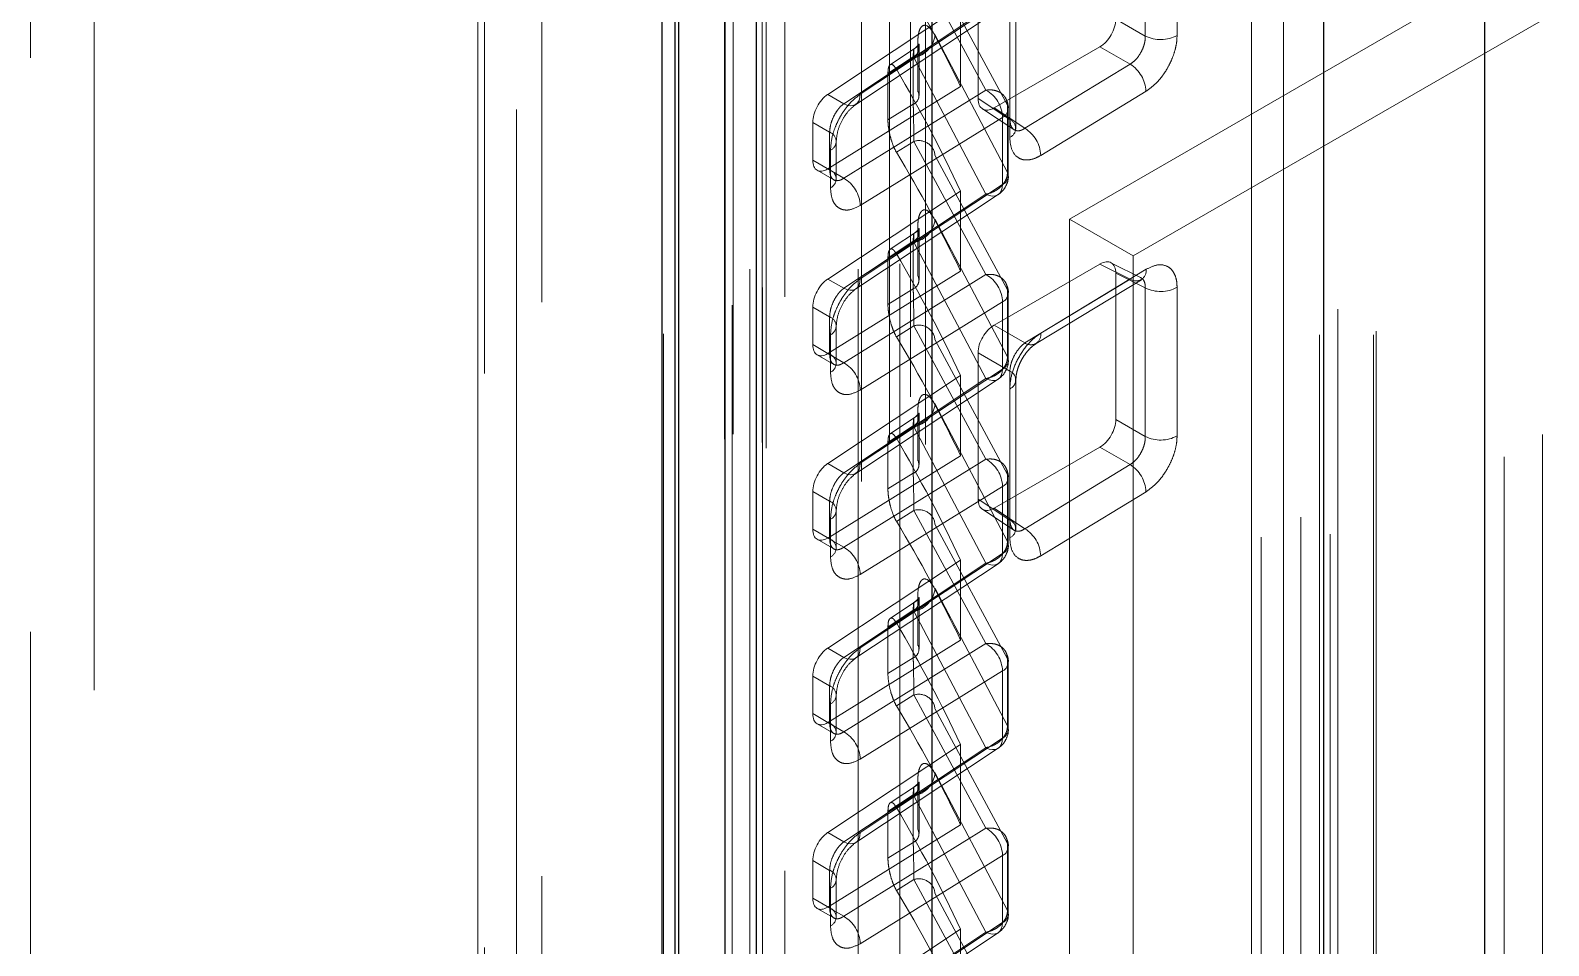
# Model space of a CAD drawing. Header units: millimetres. Extents: x 108 to 5832, y 144 to 4056.
# Drawn here: x 4267.37 to 4300.95, y 3281.31 to 3301.57 of the extents above; entities that cross this region are included whole.
import ezdxf

# ---------------------------------------------------------------- set-up
doc = ezdxf.new("R2010")
doc.units = ezdxf.units.MM
doc.header["$LTSCALE"] = 20
doc.linetypes.add('HIDDEN', pattern=[1.905, 1.27, -0.635])

msp = doc.modelspace()

# ---------------------------------------------------------------- linework, layer by layer
at = {"color": 7, "linetype": 'Continuous', "lineweight": 25}
for p, q in [((4299.541, 2928.722), (4299.541, 3448.042)), ((4287.308, 3334.093), (4287.308, 3139.756)), ((4281.333, 3332.684), (4281.333, 3138.756)), ((4281.625, 3332.71), (4281.625, 3138.536)), ((4281.713, 3138.414), (4281.713, 3332.587)), ((4282.73, 3332.082), (4282.73, 3137.745)), ((4283.419, 3332.071), (4283.419, 3137.734))]:
    msp.add_line(p, q, dxfattribs=at)
at = {"color": 1, "linetype": 'HIDDEN', "lineweight": 18}
for p, q in [((4296.288, 3447.796), (4296.288, 2938.275)), ((4295.878, 3447.225), (4295.878, 2937.703)), ((4297.078, 3447.225), (4297.078, 2937.703)), ((4297.136, 3447.307), (4297.136, 2937.785)), ((4297.136, 3447.143), (4297.136, 2937.622)), ((4296.288, 3446.653), (4296.288, 2937.132)), ((4300.813, 3445.021), (4300.813, 2935.499)), ((4299.965, 3444.531), (4299.965, 2935.009)), ((4268.781, 3350.467), (4268.781, 3224.361)), ((4267.367, 3224.758), (4267.367, 3348.489)), ((4295.086, 3341.032), (4295.086, 3151.268)), ((4295.469, 3151.093), (4295.469, 3341.09)), ((4295.967, 3340.686), (4295.967, 3150.922)), ((4294.379, 3340.624), (4294.379, 3150.859)), ((4294.591, 3150.655), (4294.591, 3340.583)), ((4296.114, 3150.718), (4296.114, 3340.482)), ((4295.977, 3340.283), (4295.977, 3150.519)), ((4287.166, 3140.001), (4287.166, 3335.97)), ((4285.752, 3139.184), (4285.752, 3335.154)), ((4282.717, 3140.12), (4282.717, 3334.295)), ((4282.909, 3140.23), (4282.909, 3334.404)), ((4283.277, 3334.378), (4283.277, 3140.205)), ((4285.674, 3334.383), (4285.674, 3140.046)), ((4286.368, 3140.039), (4286.368, 3334.376)), ((4286.601, 3334.501), (4286.601, 3140.164)), ((4283.555, 3140.045), (4283.555, 3334.218)), ((4283.562, 3333.977), (4283.562, 3139.804)), ((4283.643, 3139.922), (4283.643, 3334.096)), ((4282.888, 3333.582), (4282.888, 3139.654)), ((4281.368, 3332.95), (4281.368, 3143.021)), ((4284.055, 3143.267), (4284.055, 3333.031)), ((4281.705, 3138.655), (4281.705, 3332.828)), ((4277.265, 3201.728), (4277.265, 3321.762)), ((4278.681, 3320.949), (4278.681, 3200.91)), ((4278.119, 3198.215), (4278.119, 3319.78)), ((4277.411, 3319.371), (4277.411, 3197.807)), ((4286.833, 3217.254), (4286.833, 3318.505)), ((4308.026, 3307.594), (4290.348, 3297.389)), ((4308.026, 3305.961), (4291.762, 3296.573)), ((4292.027, 3304.726), (4292.027, 3301.44)), ((4292.731, 3304.739), (4292.731, 3301.452)), ((4286.911, 3303.191), (4288.503, 3300.244)), ((4288.329, 3300.055), (4288.329, 3303.291)), ((4287.377, 3302.874), (4288.98, 3299.907)), ((4289.031, 3299.591), (4289.031, 3302.885)), ((4289.028, 3299.195), (4289.028, 3302.49)), ((4289.165, 3299.394), (4289.165, 3302.689)), ((4285.003, 3300.145), (4287.943, 3302.093)), ((4285.722, 3300.152), (4288.869, 3302.236)), ((4287.943, 3302.093), (4287.943, 3300.321)), ((4288.503, 3302.025), (4285.357, 3299.94)), ((4285.627, 3299.928), (4288.773, 3302.013)), ((4291.378, 3301.815), (4292.027, 3301.44)), ((4288.98, 3298.422), (4287.377, 3301.461)), ((4287.012, 3301.22), (4286.384, 3300.804)), ((4286.994, 3301.274), (4286.994, 3300.223)), ((4287.024, 3300.124), (4287.024, 3301.176)), ((4291.025, 3301.203), (4288.682, 3299.851)), ((4291.693, 3300.817), (4291.025, 3301.203)), ((4286.896, 3300.982), (4286.335, 3300.611)), ((4286.522, 3300.704), (4286.911, 3300.962)), ((4286.896, 3300.982), (4286.896, 3299.931)), ((4288.503, 3297.942), (4286.911, 3300.962)), ((4291.693, 3300.817), (4289.366, 3299.399)), ((4286.335, 3300.611), (4286.335, 3299.583)), ((4287.943, 3300.321), (4285.003, 3298.498)), ((4285.357, 3299.94), (4285.003, 3300.145)), ((4285.357, 3298.293), (4288.503, 3300.244)), ((4288.329, 3300.055), (4289.031, 3299.591)), ((4292.044, 3300.217), (4289.716, 3298.799)), ((4286.335, 3299.583), (4286.896, 3299.931)), ((4288.424, 3299.831), (4289.145, 3299.354)), ((4288.682, 3299.851), (4289.366, 3299.399)), ((4288.98, 3299.907), (4288.98, 3298.422)), ((4288.997, 3298.347), (4288.997, 3299.832)), ((4284.673, 3299.526), (4284.673, 3298.695)), ((4284.673, 3299.526), (4285.046, 3299.311)), ((4288.869, 3299.639), (4285.722, 3297.688)), ((4288.869, 3299.639), (4288.869, 3298.154)), ((4289.158, 3299.355), (4289.165, 3299.391)), ((4285.046, 3298.48), (4285.046, 3299.311)), ((4285.192, 3298.276), (4285.192, 3299.107)), ((4286.911, 3299.109), (4286.522, 3298.868)), ((4286.911, 3299.109), (4288.503, 3296.161)), ((4289.129, 3299.365), (4289.157, 3299.35)), ((4285.064, 3298.083), (4285.064, 3298.913)), ((4287.377, 3298.791), (4288.98, 3295.825)), ((4285.046, 3298.48), (4284.673, 3298.695)), ((4284.772, 3298.469), (4285.151, 3298.25)), ((4285.003, 3298.498), (4285.357, 3298.293)), ((4285.139, 3298.257), (4285.179, 3298.239)), ((4285.182, 3298.247), (4285.192, 3298.276)), ((4285.722, 3296.069), (4288.869, 3298.154)), ((4285.003, 3296.062), (4287.943, 3298.01)), ((4288.503, 3297.942), (4285.357, 3295.858)), ((4285.627, 3295.846), (4288.773, 3297.93)), ((4287.943, 3298.01), (4287.943, 3296.238)), ((4288.98, 3294.339), (4287.377, 3297.378)), ((4291.762, 3296.573), (4290.348, 3297.389)), ((4290.348, 3297.389), (4290.348, 3174.908)), ((4287.012, 3297.137), (4286.384, 3296.721)), ((4286.994, 3297.191), (4286.994, 3296.14)), ((4287.024, 3296.041), (4287.024, 3297.093)), ((4286.896, 3296.9), (4286.335, 3296.528)), ((4286.522, 3296.622), (4286.911, 3296.879)), ((4286.896, 3296.9), (4286.896, 3295.848)), ((4288.503, 3293.859), (4286.911, 3296.879)), ((4286.335, 3296.528), (4286.335, 3295.501)), ((4288.682, 3295.043), (4291.025, 3296.395)), ((4291.025, 3296.395), (4291.693, 3296.062)), ((4291.952, 3296.082), (4291.266, 3296.425)), ((4291.762, 3296.573), (4291.762, 3174.092)), ((4287.943, 3296.238), (4285.003, 3294.415)), ((4285.357, 3295.858), (4285.003, 3296.062)), ((4285.357, 3294.211), (4288.503, 3296.161)), ((4289.366, 3294.648), (4291.693, 3296.062)), ((4289.613, 3294.636), (4291.94, 3296.049)), ((4289.716, 3294.865), (4292.044, 3296.278)), ((4291.378, 3296.191), (4292.027, 3295.867)), ((4291.378, 3296.191), (4291.378, 3292.956)), ((4286.335, 3295.501), (4286.896, 3295.848)), ((4288.98, 3295.825), (4288.98, 3294.339)), ((4288.997, 3294.264), (4288.997, 3295.749)), ((4292.027, 3295.867), (4292.027, 3292.581)), ((4292.731, 3295.879), (4292.731, 3292.593)), ((4284.673, 3295.443), (4284.673, 3294.612)), ((4284.673, 3295.443), (4285.046, 3295.228)), ((4288.869, 3295.556), (4285.722, 3293.606)), ((4288.869, 3295.556), (4288.869, 3294.071)), ((4285.046, 3294.397), (4285.046, 3295.228)), ((4285.192, 3294.193), (4285.192, 3295.024)), ((4286.911, 3295.026), (4286.522, 3294.785)), ((4286.911, 3295.026), (4288.503, 3292.078)), ((4288.682, 3295.043), (4289.366, 3294.648)), ((4285.064, 3294), (4285.064, 3294.831)), ((4287.377, 3294.709), (4288.98, 3291.742)), ((4285.046, 3294.397), (4284.673, 3294.612)), ((4284.772, 3294.387), (4285.151, 3294.168)), ((4285.003, 3294.415), (4285.357, 3294.211)), ((4288.329, 3294.431), (4289.031, 3294.026)), ((4288.329, 3291.195), (4288.329, 3294.431)), ((4285.139, 3294.175), (4285.179, 3294.156)), ((4285.182, 3294.165), (4285.192, 3294.193)), ((4285.722, 3291.987), (4288.869, 3294.071)), ((4289.031, 3290.731), (4289.031, 3294.026)), ((4285.003, 3291.98), (4287.943, 3293.927)), ((4288.503, 3293.859), (4285.357, 3291.775)), ((4285.627, 3291.763), (4288.773, 3293.847)), ((4287.943, 3293.927), (4287.943, 3292.155)), ((4289.165, 3290.535), (4289.165, 3293.829)), ((4289.028, 3290.336), (4289.028, 3293.63)), ((4287.012, 3293.055), (4286.384, 3292.638)), ((4286.994, 3293.109), (4286.994, 3292.057)), ((4287.024, 3291.959), (4287.024, 3293.01)), ((4288.98, 3290.257), (4287.377, 3293.295)), ((4286.896, 3292.817), (4286.335, 3292.446)), ((4286.522, 3292.539), (4286.911, 3292.796)), ((4286.896, 3292.817), (4286.896, 3291.765)), ((4288.503, 3289.777), (4286.911, 3292.796)), ((4291.378, 3292.956), (4292.027, 3292.581)), ((4286.335, 3292.446), (4286.335, 3291.418)), ((4291.025, 3292.343), (4288.682, 3290.991)), ((4291.025, 3292.343), (4291.693, 3291.958)), ((4287.943, 3292.155), (4285.003, 3290.333)), ((4285.357, 3291.775), (4285.003, 3291.98)), ((4285.357, 3290.128), (4288.503, 3292.078)), ((4286.335, 3291.418), (4286.896, 3291.765)), ((4288.98, 3291.742), (4288.98, 3290.257)), ((4288.997, 3290.181), (4288.997, 3291.667)), ((4291.693, 3291.958), (4289.366, 3290.539)), ((4284.673, 3291.36), (4284.673, 3290.53)), ((4284.673, 3291.36), (4285.046, 3291.145)), ((4288.869, 3291.473), (4285.722, 3289.523)), ((4288.869, 3291.473), (4288.869, 3289.988)), ((4292.044, 3291.358), (4289.716, 3289.94)), ((4285.046, 3290.315), (4285.046, 3291.145)), ((4289.031, 3290.731), (4288.329, 3291.195)), ((4288.424, 3290.972), (4289.145, 3290.495)), ((4288.682, 3290.991), (4289.366, 3290.539)), ((4285.064, 3289.917), (4285.064, 3290.748)), ((4285.192, 3290.11), (4285.192, 3290.941)), ((4286.911, 3290.943), (4286.522, 3290.702)), ((4286.911, 3290.943), (4288.503, 3287.996)), ((4285.046, 3290.315), (4284.673, 3290.53)), ((4284.772, 3290.304), (4285.151, 3290.085)), ((4285.003, 3290.333), (4285.357, 3290.128)), ((4287.377, 3290.626), (4288.98, 3287.659)), ((4289.129, 3290.506), (4289.157, 3290.491)), ((4289.158, 3290.495), (4289.165, 3290.532)), ((4285.139, 3290.092), (4285.179, 3290.074)), ((4285.182, 3290.082), (4285.192, 3290.11)), ((4285.722, 3287.904), (4288.869, 3289.988)), ((4285.003, 3287.897), (4287.943, 3289.845)), ((4288.503, 3289.777), (4285.357, 3287.692)), ((4285.627, 3287.68), (4288.773, 3289.764)), ((4287.943, 3289.845), (4287.943, 3288.073)), ((4287.012, 3288.972), (4286.384, 3288.556)), ((4286.994, 3289.026), (4286.994, 3287.974)), ((4288.98, 3286.174), (4287.377, 3289.213)), ((4286.896, 3288.734), (4286.335, 3288.363)), ((4286.522, 3288.456), (4286.911, 3288.714)), ((4286.896, 3288.734), (4286.896, 3287.683)), ((4288.503, 3285.694), (4286.911, 3288.714)), ((4287.024, 3287.876), (4287.024, 3288.927)), ((4286.335, 3288.363), (4286.335, 3287.335)), ((4287.943, 3288.073), (4285.003, 3286.25)), ((4285.357, 3286.045), (4288.503, 3287.996)), ((4285.357, 3287.692), (4285.003, 3287.897)), ((4286.335, 3287.335), (4286.896, 3287.683)), ((4288.98, 3287.659), (4288.98, 3286.174)), ((4284.673, 3287.278), (4284.673, 3286.447)), ((4284.673, 3287.278), (4285.046, 3287.063)), ((4288.869, 3287.391), (4285.722, 3285.44)), ((4288.869, 3287.391), (4288.869, 3285.905)), ((4288.997, 3286.099), (4288.997, 3287.584)), ((4285.046, 3286.232), (4285.046, 3287.063)), ((4285.064, 3285.835), (4285.064, 3286.665)), ((4285.192, 3286.028), (4285.192, 3286.858)), ((4286.911, 3286.86), (4286.522, 3286.62)), ((4286.911, 3286.86), (4288.503, 3283.913)), ((4285.046, 3286.232), (4284.673, 3286.447)), ((4287.377, 3286.543), (4288.98, 3283.577)), ((4284.772, 3286.221), (4285.151, 3286.002)), ((4285.003, 3286.25), (4285.357, 3286.045)), ((4285.139, 3286.009), (4285.179, 3285.991)), ((4285.182, 3285.999), (4285.192, 3286.028)), ((4285.003, 3283.814), (4287.943, 3285.762)), ((4288.503, 3285.694), (4285.357, 3283.61)), ((4285.627, 3283.597), (4288.773, 3285.682)), ((4285.722, 3283.821), (4288.869, 3285.905)), ((4287.943, 3285.762), (4287.943, 3283.99)), ((4286.994, 3284.943), (4286.994, 3283.892)), ((4288.98, 3282.091), (4287.377, 3285.13)), ((4286.896, 3284.652), (4286.335, 3284.28)), ((4287.012, 3284.889), (4286.384, 3284.473)), ((4286.522, 3284.374), (4286.911, 3284.631)), ((4286.896, 3284.652), (4286.896, 3283.6)), ((4288.503, 3281.611), (4286.911, 3284.631)), ((4287.024, 3283.793), (4287.024, 3284.845)), ((4286.335, 3284.28), (4286.335, 3283.252)), ((4287.943, 3283.99), (4285.003, 3282.167)), ((4285.357, 3283.61), (4285.003, 3283.814)), ((4285.357, 3281.963), (4288.503, 3283.913)), ((4286.335, 3283.252), (4286.896, 3283.6)), ((4288.869, 3283.308), (4285.722, 3281.358)), ((4288.869, 3283.308), (4288.869, 3281.823)), ((4288.98, 3283.577), (4288.98, 3282.091)), ((4288.997, 3282.016), (4288.997, 3283.501)), ((4284.673, 3283.195), (4284.673, 3282.364)), ((4284.673, 3283.195), (4285.046, 3282.98)), ((4285.046, 3282.149), (4285.046, 3282.98)), ((4285.064, 3281.752), (4285.064, 3282.583)), ((4285.192, 3281.945), (4285.192, 3282.776)), ((4286.911, 3282.778), (4286.522, 3282.537)), ((4286.911, 3282.778), (4288.503, 3279.83)), ((4285.046, 3282.149), (4284.673, 3282.364)), ((4287.377, 3282.461), (4288.98, 3279.494)), ((4284.772, 3282.138), (4285.151, 3281.919)), ((4285.003, 3282.167), (4285.357, 3281.963)), ((4285.139, 3281.927), (4285.179, 3281.908)), ((4285.182, 3281.916), (4285.192, 3281.945)), ((4285.003, 3279.732), (4287.943, 3281.679)), ((4288.503, 3281.611), (4285.357, 3279.527)), ((4285.627, 3279.515), (4288.773, 3281.599)), ((4285.722, 3279.738), (4288.869, 3281.823)), ((4287.943, 3281.679), (4287.943, 3279.907))]:
    msp.add_line(p, q, dxfattribs=at)
at = {"color": 1, "linetype": 'HIDDEN', "lineweight": 18, "flags": 128}
for points in [[(4285.722, 3300.152), (4285.716, 3300.077), (4285.696, 3300.012), (4285.663, 3299.96), (4285.618, 3299.923), (4285.562, 3299.902), (4285.499, 3299.898), (4285.429, 3299.911), (4285.357, 3299.94)], [(4288.869, 3298.154), (4288.863, 3298.078), (4288.843, 3298.014), (4288.81, 3297.961), (4288.764, 3297.924), (4288.709, 3297.903), (4288.645, 3297.899), (4288.576, 3297.912), (4288.503, 3297.942)], [(4285.722, 3296.069), (4285.716, 3295.994), (4285.696, 3295.929), (4285.663, 3295.877), (4285.618, 3295.84), (4285.562, 3295.819), (4285.499, 3295.815), (4285.429, 3295.828), (4285.357, 3295.858)], [(4288.869, 3294.071), (4288.863, 3293.996), (4288.843, 3293.931), (4288.81, 3293.879), (4288.764, 3293.842), (4288.709, 3293.82), (4288.645, 3293.816), (4288.576, 3293.83), (4288.503, 3293.859)], [(4285.722, 3291.987), (4285.716, 3291.911), (4285.696, 3291.847), (4285.663, 3291.795), (4285.618, 3291.757), (4285.562, 3291.736), (4285.499, 3291.732), (4285.429, 3291.745), (4285.357, 3291.775)], [(4288.869, 3289.988), (4288.863, 3289.913), (4288.843, 3289.848), (4288.81, 3289.796), (4288.764, 3289.759), (4288.709, 3289.738), (4288.645, 3289.734), (4288.576, 3289.747), (4288.503, 3289.777)], [(4285.722, 3287.904), (4285.716, 3287.829), (4285.696, 3287.764), (4285.663, 3287.712), (4285.618, 3287.674), (4285.562, 3287.653), (4285.499, 3287.649), (4285.429, 3287.663), (4285.357, 3287.692)], [(4288.869, 3285.905), (4288.863, 3285.83), (4288.843, 3285.765), (4288.81, 3285.713), (4288.764, 3285.676), (4288.709, 3285.655), (4288.645, 3285.651), (4288.576, 3285.664), (4288.503, 3285.694)], [(4285.722, 3283.821), (4285.716, 3283.746), (4285.696, 3283.681), (4285.663, 3283.629), (4285.618, 3283.592), (4285.562, 3283.571), (4285.499, 3283.567), (4285.429, 3283.58), (4285.357, 3283.61)], [(4288.869, 3281.823), (4288.863, 3281.748), (4288.843, 3281.683), (4288.81, 3281.631), (4288.764, 3281.593), (4288.709, 3281.572), (4288.645, 3281.568), (4288.576, 3281.581), (4288.503, 3281.611)]]:
    msp.add_lwpolyline(points, dxfattribs=at)
at = {"color": 1, "linetype": 'HIDDEN', "lineweight": 18}
for centre, radius, start, end in [((4286.813, 3301.52), 0.566, 279.8734, 354.0239), ((4292.367, 3302.13), 0.769, 243.774, 298.2465), ((4286.813, 3301.173), 0.208, 293.6052, 29.1207), ((4291.289, 3300.179), 0.755, 2.9232, 57.671), ((4286.813, 3300.121), 0.208, 293.6052, 29.1207), ((4288.144, 3299.614), 0.726, 1.9971, 60.2758), ((4288.781, 3299.832), 0.212, 294.368, 20.677), ((4288.945, 3299.394), 0.215, 292.5628, 66.5703), ((4288.962, 3298.761), 0.755, 2.9158, 57.6784), ((4284.972, 3299.108), 0.216, 295.3209, 69.8731), ((4287.02, 3298.769), 0.357, 3.6609, 107.8734), ((4284.972, 3298.278), 0.216, 295.3209, 69.8731), ((4288.781, 3298.347), 0.212, 294.368, 20.677), ((4284.997, 3297.663), 0.726, 2.0056, 60.267), ((4286.813, 3297.437), 0.566, 279.8734, 354.0239), ((4286.813, 3297.09), 0.208, 293.6052, 29.1207), ((4286.813, 3296.039), 0.208, 293.6052, 29.1207), ((4288.144, 3295.531), 0.726, 2.0007, 60.2722), ((4291.822, 3296.245), 0.224, 235.0116, 8.3888), ((4288.781, 3295.75), 0.212, 294.368, 20.677), ((4292.367, 3296.557), 0.769, 243.774, 298.2465), ((4284.972, 3295.026), 0.216, 295.3209, 69.8731), ((4287.02, 3294.686), 0.357, 3.6609, 107.8734), ((4289.494, 3294.832), 0.224, 235.0529, 8.3706), ((4284.972, 3294.195), 0.216, 295.3209, 69.8731), ((4288.781, 3294.264), 0.212, 294.368, 20.677), ((4284.997, 3293.58), 0.726, 2.0153, 60.2572), ((4288.945, 3293.829), 0.215, 292.5628, 66.5703), ((4286.813, 3293.008), 0.208, 293.6052, 29.1207), ((4286.814, 3293.354), 0.566, 279.8613, 354.036), ((4292.367, 3293.27), 0.769, 243.774, 298.2465), ((4286.813, 3291.956), 0.208, 293.6052, 29.1207), ((4288.143, 3291.448), 0.726, 1.9974, 60.2674), ((4288.781, 3291.667), 0.212, 294.368, 20.677), ((4291.289, 3291.319), 0.755, 2.9269, 57.6673), ((4284.972, 3290.943), 0.216, 295.3209, 69.8731), ((4287.02, 3290.603), 0.357, 3.6609, 107.8734), ((4288.945, 3290.534), 0.215, 292.5628, 66.5703), ((4284.972, 3290.112), 0.216, 295.3209, 69.8731), ((4288.962, 3289.901), 0.755, 2.9194, 57.6747), ((4284.997, 3289.498), 0.726, 2.0153, 60.2572), ((4288.781, 3290.182), 0.212, 294.368, 20.677), ((4286.813, 3288.925), 0.208, 293.6052, 29.1207), ((4286.814, 3289.272), 0.566, 279.8613, 354.036), ((4286.813, 3287.873), 0.208, 293.6052, 29.1207), ((4288.143, 3287.365), 0.726, 1.9974, 60.2674), ((4288.781, 3287.584), 0.212, 294.368, 20.677), ((4284.972, 3286.86), 0.216, 295.3209, 69.8731), ((4287.02, 3286.52), 0.357, 3.6609, 107.8734), ((4284.972, 3286.03), 0.216, 295.3209, 69.8731), ((4284.997, 3285.415), 0.726, 2.0153, 60.2572), ((4288.781, 3286.099), 0.212, 294.368, 20.677), ((4286.813, 3284.842), 0.208, 293.6052, 29.1207), ((4286.813, 3285.189), 0.567, 279.8835, 354.0249), ((4286.813, 3283.791), 0.208, 293.6052, 29.1207), ((4288.143, 3283.283), 0.726, 1.9974, 60.2674), ((4288.781, 3283.502), 0.212, 294.368, 20.677), ((4284.972, 3282.778), 0.216, 295.3209, 69.8731), ((4287.02, 3282.438), 0.357, 3.6609, 107.8734), ((4284.972, 3281.947), 0.216, 295.3209, 69.8731), ((4284.997, 3281.332), 0.726, 2.0153, 60.2572), ((4288.781, 3282.016), 0.212, 294.368, 20.677)]:
    msp.add_arc(centre, radius, start, end, dxfattribs=at)
for centre, major_axis, ratio, start_param, end_param in [((4213.466, 3289.485), (77.225, -1.147), 0.567125, 0.276119, 0.338607), ((4291.024, 3301.611), (0.25, 0.433), 0.578085, 3.927518, 5.497097), ((4213.466, 3285.261), (77.224, 1.188), 0.587275, 0.258658, 0.321146), ((4285.008, 3299.741), (0.231, 0.444), 0.546409, 0.779194, 2.332537), ((4288.682, 3300.259), (0.25, 0.434), 0.576679, 2.356722, 3.926301), ((4213.466, 3285.402), (77.225, -1.147), 0.567125, 0.276119, 0.338607), ((4285.008, 3298.91), (0.231, 0.444), 0.546409, 2.332537, 3.88588), ((4213.466, 3281.179), (77.224, 1.188), 0.587275, 0.258658, 0.321146), ((4291.024, 3295.987), (0.25, 0.434), 0.576679, 5.498315, 7.067893), ((4285.008, 3295.658), (0.231, 0.444), 0.546409, 0.779194, 2.332537), ((4288.682, 3294.635), (0.25, 0.433), 0.578085, 0.785926, 2.355504), ((4213.466, 3281.319), (77.225, -1.147), 0.567125, 0.276119, 0.338607), ((4285.008, 3294.827), (0.231, 0.444), 0.546409, 2.332537, 3.88588), ((4291.024, 3292.752), (0.25, 0.433), 0.578085, 3.927518, 5.497097), ((4213.466, 3277.096), (77.224, 1.188), 0.587275, 0.258658, 0.321146), ((4285.008, 3291.575), (0.231, 0.444), 0.546409, 0.779194, 2.332537), ((4288.682, 3291.4), (0.25, 0.434), 0.576679, 2.356722, 3.926301), ((4213.466, 3277.237), (77.225, -1.147), 0.567125, 0.276119, 0.338607), ((4285.008, 3290.745), (0.231, 0.444), 0.546409, 2.332537, 3.88588), ((4213.466, 3273.013), (77.224, 1.188), 0.587275, 0.258658, 0.321146), ((4285.008, 3287.492), (0.231, 0.444), 0.546409, 0.779194, 2.332537), ((4213.466, 3273.154), (77.225, -1.147), 0.567125, 0.276119, 0.338607), ((4285.008, 3286.662), (0.231, 0.444), 0.546409, 2.332537, 3.88588), ((4213.466, 3268.931), (77.224, 1.188), 0.587275, 0.258658, 0.321146), ((4285.008, 3283.41), (0.231, 0.444), 0.546409, 0.779194, 2.332537), ((4285.008, 3282.579), (0.231, 0.444), 0.546409, 2.332537, 3.88588), ((4213.466, 3269.071), (77.225, -1.147), 0.567125, 0.276119, 0.338607)]:
    msp.add_ellipse(centre, major_axis=major_axis, ratio=ratio, start_param=start_param, end_param=end_param, dxfattribs=at)
for points, knots in [([(4287.377, 3301.461), (4287.331, 3301.528), (4287.239, 3301.661), (4287.133, 3301.691), (4287.065, 3301.64), (4287.026, 3301.558), (4286.999, 3301.438), (4286.996, 3301.329), (4286.994, 3301.274)], [0, 0, 0, 0, 0.2495779, 0.4986133, 0.6252747, 0.7488925, 0.87477, 1, 1, 1, 1]), ([(4292.027, 3301.44), (4292.027, 3301.408), (4292.025, 3301.345), (4292.002, 3301.244), (4291.967, 3301.147), (4291.907, 3301.031), (4291.816, 3300.906), (4291.733, 3300.846), (4291.693, 3300.817)], [0, 0, 0, 0, 0.1433586, 0.281452, 0.4144288, 0.5422392, 0.7812538, 1, 1, 1, 1]), ([(4292.731, 3301.452), (4292.728, 3301.392), (4292.722, 3301.27), (4292.673, 3301.076), (4292.601, 3300.885), (4292.479, 3300.653), (4292.292, 3300.399), (4292.124, 3300.277), (4292.044, 3300.217)], [0, 0, 0, 0, 0.138014, 0.276079, 0.405451, 0.535127, 0.775957, 1, 1, 1, 1]), ([(4286.911, 3300.962), (4286.91, 3301.009), (4286.909, 3301.103), (4286.905, 3301.153), (4286.902, 3301.146), (4286.899, 3301.114), (4286.897, 3301.061), (4286.896, 3301.008), (4286.896, 3300.982)], [0, 0, 0, 0, 0.277534, 0.540385, 0.671908, 0.790189, 0.898328, 1, 1, 1, 1]), ([(4287.024, 3301.18), (4287.025, 3301.198), (4287.025, 3301.232), (4287.026, 3301.265), (4287.019, 3301.263), (4286.982, 3301.21), (4286.929, 3301.168), (4286.903, 3301.148)], [0, 0, 0, 0, 0.1567259, 0.2991685, 0.5548712, 0.7851147, 1, 1, 1, 1]), ([(4286.335, 3300.611), (4286.337, 3300.65), (4286.34, 3300.727), (4286.367, 3300.795), (4286.406, 3300.82), (4286.46, 3300.797), (4286.501, 3300.736), (4286.522, 3300.704)], [0, 0, 0, 0, 0.181671, 0.363005, 0.552187, 0.762891, 1, 1, 1, 1]), ([(4285.064, 3298.913), (4285.073, 3299.021), (4285.086, 3299.186), (4285.168, 3299.427), (4285.252, 3299.61), (4285.357, 3299.783), (4285.51, 3299.984), (4285.639, 3300.086), (4285.722, 3300.152)], [0, 0, 0, 0, 0.239536, 0.369156, 0.49978, 0.62942, 0.760151, 1, 1, 1, 1]), ([(4288.503, 3300.244), (4288.564, 3300.247), (4288.659, 3300.252), (4288.77, 3300.216), (4288.848, 3300.173), (4288.909, 3300.115), (4288.965, 3300.028), (4288.974, 3299.954), (4288.98, 3299.907)], [0, 0, 0, 0, 0.2395824, 0.3813392, 0.499907, 0.6487129, 0.7773096, 1, 1, 1, 1]), ([(4288.995, 3299.83), (4288.996, 3299.834), (4289.003, 3299.88), (4288.983, 3299.969), (4288.948, 3300.044), (4288.93, 3300.082)], [0, 0, 0, 0, 0.048275, 0.524875, 1, 1, 1, 1]), ([(4285.046, 3299.311), (4285.05, 3299.365), (4285.059, 3299.477), (4285.127, 3299.655), (4285.207, 3299.788), (4285.285, 3299.881), (4285.332, 3299.92), (4285.357, 3299.94)], [0, 0, 0, 0, 0.242439, 0.498352, 0.710498, 0.845686, 1, 1, 1, 1]), ([(4285.192, 3299.106), (4285.199, 3299.181), (4285.213, 3299.33), (4285.313, 3299.574), (4285.457, 3299.791), (4285.57, 3299.883), (4285.627, 3299.928)], [0, 0, 0, 0, 0.250464, 0.500552, 0.750391, 1, 1, 1, 1]), ([(4286.896, 3299.931), (4286.896, 3299.902), (4286.897, 3299.844), (4286.899, 3299.738), (4286.902, 3299.621), (4286.905, 3299.462), (4286.909, 3299.274), (4286.91, 3299.165), (4286.911, 3299.109)], [0, 0, 0, 0, 0.101669, 0.20964, 0.32785, 0.459174, 0.722473, 1, 1, 1, 1]), ([(4286.522, 3298.868), (4286.499, 3298.912), (4286.453, 3299), (4286.391, 3299.188), (4286.35, 3299.379), (4286.336, 3299.512), (4286.335, 3299.571), (4286.335, 3299.583)], [0, 0, 0, 0, 0.255118, 0.511038, 0.744363, 0.945965, 1, 1, 1, 1]), ([(4289.366, 3299.399), (4289.343, 3299.385), (4289.299, 3299.358), (4289.217, 3299.336), (4289.128, 3299.352), (4289.05, 3299.437), (4289.037, 3299.539), (4289.031, 3299.591)], [0, 0, 0, 0, 0.135503, 0.26438, 0.501269, 0.748438, 1, 1, 1, 1]), ([(4289.716, 3298.799), (4289.669, 3298.773), (4289.574, 3298.722), (4289.44, 3298.694), (4289.318, 3298.699), (4289.182, 3298.756), (4289.057, 3298.906), (4289.037, 3299.1), (4289.028, 3299.195)], [0, 0, 0, 0, 0.131613, 0.263172, 0.390552, 0.518143, 0.763023, 1, 1, 1, 1]), ([(4285.357, 3298.293), (4285.332, 3298.278), (4285.285, 3298.25), (4285.207, 3298.234), (4285.127, 3298.252), (4285.059, 3298.333), (4285.05, 3298.432), (4285.046, 3298.48)], [0, 0, 0, 0, 0.1542945, 0.2894449, 0.5017382, 0.7576824, 1, 1, 1, 1]), ([(4288.98, 3298.422), (4288.977, 3298.386), (4288.971, 3298.321), (4288.924, 3298.215), (4288.852, 3298.12), (4288.762, 3298.046), (4288.652, 3297.98), (4288.562, 3297.957), (4288.504, 3297.942), (4288.503, 3297.942)], [0, 0, 0, 0, 0.1671829, 0.3062948, 0.500167, 0.6529234, 0.7603972, 0.9969004, 1, 1, 1, 1]), ([(4288.773, 3297.93), (4288.812, 3297.961), (4288.894, 3298.025), (4288.973, 3298.171), (4289.009, 3298.31), (4288.99, 3298.392), (4288.984, 3298.415)], [0, 0, 0, 0, 0.260581, 0.55431, 0.872383, 1, 1, 1, 1]), ([(4285.722, 3297.688), (4285.639, 3297.648), (4285.511, 3297.585), (4285.357, 3297.589), (4285.253, 3297.627), (4285.168, 3297.702), (4285.086, 3297.838), (4285.073, 3297.987), (4285.064, 3298.083)], [0, 0, 0, 0, 0.2398647, 0.369583, 0.5002617, 0.6298963, 0.7605245, 1, 1, 1, 1]), ([(4287.377, 3297.378), (4287.331, 3297.445), (4287.239, 3297.578), (4287.133, 3297.608), (4287.065, 3297.557), (4287.026, 3297.475), (4286.999, 3297.356), (4286.996, 3297.246), (4286.994, 3297.191)], [0, 0, 0, 0, 0.2495779, 0.4986133, 0.6252747, 0.7488925, 0.87477, 1, 1, 1, 1]), ([(4286.911, 3296.879), (4286.91, 3296.927), (4286.909, 3297.02), (4286.905, 3297.07), (4286.902, 3297.063), (4286.899, 3297.031), (4286.897, 3296.978), (4286.896, 3296.925), (4286.896, 3296.9)], [0, 0, 0, 0, 0.277534, 0.540385, 0.671908, 0.790189, 0.898328, 1, 1, 1, 1]), ([(4287.024, 3297.097), (4287.025, 3297.115), (4287.025, 3297.149), (4287.026, 3297.182), (4287.019, 3297.18), (4286.982, 3297.127), (4286.929, 3297.085), (4286.903, 3297.065)], [0, 0, 0, 0, 0.1567259, 0.2991685, 0.5548712, 0.7851147, 1, 1, 1, 1]), ([(4286.335, 3296.528), (4286.337, 3296.567), (4286.34, 3296.644), (4286.367, 3296.712), (4286.406, 3296.737), (4286.46, 3296.714), (4286.501, 3296.654), (4286.522, 3296.622)], [0, 0, 0, 0, 0.181671, 0.363005, 0.552187, 0.762891, 1, 1, 1, 1]), ([(4292.044, 3296.278), (4292.125, 3296.317), (4292.293, 3296.398), (4292.48, 3296.371), (4292.602, 3296.287), (4292.673, 3296.184), (4292.722, 3296.05), (4292.728, 3295.936), (4292.731, 3295.879)], [0, 0, 0, 0, 0.225305, 0.466639, 0.595731, 0.72523, 0.862446, 1, 1, 1, 1]), ([(4285.064, 3294.831), (4285.073, 3294.938), (4285.086, 3295.103), (4285.168, 3295.344), (4285.252, 3295.528), (4285.357, 3295.7), (4285.51, 3295.902), (4285.639, 3296.003), (4285.722, 3296.069)], [0, 0, 0, 0, 0.239536, 0.369156, 0.49978, 0.62942, 0.760151, 1, 1, 1, 1]), ([(4288.503, 3296.161), (4288.564, 3296.164), (4288.659, 3296.17), (4288.77, 3296.134), (4288.848, 3296.09), (4288.909, 3296.032), (4288.965, 3295.945), (4288.974, 3295.872), (4288.98, 3295.825)], [0, 0, 0, 0, 0.2395824, 0.3813392, 0.499907, 0.6487129, 0.7773096, 1, 1, 1, 1]), ([(4291.925, 3296.094), (4291.939, 3296.086), (4291.969, 3296.069), (4292.002, 3296.02), (4292.025, 3295.953), (4292.027, 3295.896), (4292.027, 3295.867)], [0, 0, 0, 0, 0.208227, 0.462281, 0.726111, 1, 1, 1, 1]), ([(4285.046, 3295.228), (4285.05, 3295.283), (4285.059, 3295.395), (4285.127, 3295.572), (4285.207, 3295.705), (4285.285, 3295.798), (4285.332, 3295.837), (4285.357, 3295.858)], [0, 0, 0, 0, 0.242439, 0.498352, 0.710498, 0.845686, 1, 1, 1, 1]), ([(4285.192, 3295.024), (4285.199, 3295.098), (4285.213, 3295.247), (4285.313, 3295.491), (4285.457, 3295.708), (4285.57, 3295.8), (4285.627, 3295.846)], [0, 0, 0, 0, 0.250464, 0.500552, 0.750391, 1, 1, 1, 1]), ([(4286.896, 3295.848), (4286.896, 3295.82), (4286.897, 3295.761), (4286.899, 3295.655), (4286.902, 3295.539), (4286.905, 3295.379), (4286.909, 3295.191), (4286.91, 3295.082), (4286.911, 3295.026)], [0, 0, 0, 0, 0.101669, 0.20964, 0.32785, 0.459174, 0.722473, 1, 1, 1, 1]), ([(4288.995, 3295.747), (4288.996, 3295.752), (4289.003, 3295.797), (4288.983, 3295.886), (4288.948, 3295.962), (4288.93, 3295.999)], [0, 0, 0, 0, 0.048275, 0.524875, 1, 1, 1, 1]), ([(4286.522, 3294.785), (4286.499, 3294.829), (4286.453, 3294.917), (4286.391, 3295.105), (4286.35, 3295.297), (4286.336, 3295.429), (4286.335, 3295.488), (4286.335, 3295.501)], [0, 0, 0, 0, 0.255118, 0.511038, 0.744363, 0.945965, 1, 1, 1, 1]), ([(4289.028, 3293.63), (4289.037, 3293.738), (4289.056, 3293.956), (4289.208, 3294.32), (4289.397, 3294.591), (4289.575, 3294.769), (4289.669, 3294.833), (4289.716, 3294.865)], [0, 0, 0, 0, 0.237839, 0.483689, 0.737237, 0.868409, 1, 1, 1, 1]), ([(4285.357, 3294.211), (4285.332, 3294.196), (4285.285, 3294.167), (4285.207, 3294.151), (4285.127, 3294.169), (4285.059, 3294.25), (4285.05, 3294.349), (4285.046, 3294.397)], [0, 0, 0, 0, 0.1542945, 0.2894449, 0.5017382, 0.7576824, 1, 1, 1, 1]), ([(4288.98, 3294.339), (4288.977, 3294.304), (4288.971, 3294.238), (4288.924, 3294.133), (4288.852, 3294.037), (4288.762, 3293.964), (4288.652, 3293.898), (4288.562, 3293.874), (4288.504, 3293.86), (4288.503, 3293.859)], [0, 0, 0, 0, 0.1671829, 0.3062948, 0.500167, 0.6529234, 0.7603972, 0.9969004, 1, 1, 1, 1]), ([(4288.773, 3293.848), (4288.812, 3293.878), (4288.894, 3293.943), (4288.973, 3294.088), (4289.009, 3294.228), (4288.99, 3294.309), (4288.984, 3294.333)], [0, 0, 0, 0, 0.260581, 0.55431, 0.872383, 1, 1, 1, 1]), ([(4289.031, 3294.026), (4289.037, 3294.082), (4289.05, 3294.194), (4289.128, 3294.376), (4289.217, 3294.509), (4289.298, 3294.597), (4289.343, 3294.631), (4289.366, 3294.648)], [0, 0, 0, 0, 0.251541, 0.498795, 0.735609, 0.864486, 1, 1, 1, 1]), ([(4289.165, 3293.827), (4289.167, 3293.863), (4289.17, 3293.934), (4289.197, 3294.052), (4289.239, 3294.171), (4289.296, 3294.288), (4289.365, 3294.398), (4289.444, 3294.495), (4289.528, 3294.578), (4289.585, 3294.617), (4289.614, 3294.636)], [0, 0, 0, 0, 0.124992, 0.250192, 0.375587, 0.50104, 0.62636, 0.75134, 0.8759, 1, 1, 1, 1]), ([(4285.722, 3293.606), (4285.639, 3293.565), (4285.511, 3293.502), (4285.357, 3293.506), (4285.253, 3293.545), (4285.168, 3293.62), (4285.086, 3293.756), (4285.073, 3293.904), (4285.064, 3294)], [0, 0, 0, 0, 0.2398647, 0.369583, 0.5002617, 0.6298963, 0.7605245, 1, 1, 1, 1]), ([(4287.377, 3293.295), (4287.331, 3293.362), (4287.239, 3293.496), (4287.133, 3293.525), (4287.065, 3293.474), (4287.026, 3293.392), (4286.999, 3293.273), (4286.996, 3293.163), (4286.994, 3293.109)], [0, 0, 0, 0, 0.2495779, 0.4986133, 0.6252747, 0.7488925, 0.87477, 1, 1, 1, 1]), ([(4287.024, 3293.015), (4287.025, 3293.033), (4287.025, 3293.067), (4287.026, 3293.099), (4287.019, 3293.097), (4286.982, 3293.044), (4286.929, 3293.003), (4286.903, 3292.983)], [0, 0, 0, 0, 0.1567259, 0.2991685, 0.5548712, 0.7851147, 1, 1, 1, 1]), ([(4286.911, 3292.796), (4286.91, 3292.844), (4286.909, 3292.937), (4286.905, 3292.987), (4286.902, 3292.98), (4286.899, 3292.949), (4286.897, 3292.895), (4286.896, 3292.843), (4286.896, 3292.817)], [0, 0, 0, 0, 0.277534, 0.540385, 0.671908, 0.790189, 0.898328, 1, 1, 1, 1]), ([(4286.335, 3292.446), (4286.337, 3292.484), (4286.34, 3292.562), (4286.367, 3292.63), (4286.406, 3292.654), (4286.46, 3292.631), (4286.501, 3292.571), (4286.522, 3292.539)], [0, 0, 0, 0, 0.181671, 0.363005, 0.552187, 0.762891, 1, 1, 1, 1]), ([(4292.027, 3292.581), (4292.027, 3292.548), (4292.025, 3292.485), (4292.002, 3292.385), (4291.967, 3292.288), (4291.907, 3292.172), (4291.816, 3292.046), (4291.733, 3291.986), (4291.693, 3291.958)], [0, 0, 0, 0, 0.143377, 0.281489, 0.414353, 0.54218, 0.781225, 1, 1, 1, 1]), ([(4292.731, 3292.593), (4292.728, 3292.532), (4292.722, 3292.411), (4292.673, 3292.216), (4292.601, 3292.025), (4292.479, 3291.794), (4292.292, 3291.54), (4292.124, 3291.417), (4292.044, 3291.358)], [0, 0, 0, 0, 0.138016, 0.276012, 0.405453, 0.535131, 0.775966, 1, 1, 1, 1]), ([(4285.064, 3290.748), (4285.073, 3290.855), (4285.086, 3291.021), (4285.168, 3291.262), (4285.252, 3291.445), (4285.357, 3291.618), (4285.51, 3291.819), (4285.639, 3291.921), (4285.722, 3291.987)], [0, 0, 0, 0, 0.239536, 0.369156, 0.49978, 0.62942, 0.760151, 1, 1, 1, 1]), ([(4288.503, 3292.078), (4288.564, 3292.082), (4288.659, 3292.087), (4288.77, 3292.051), (4288.848, 3292.007), (4288.909, 3291.95), (4288.965, 3291.863), (4288.974, 3291.789), (4288.98, 3291.742)], [0, 0, 0, 0, 0.239546, 0.381281, 0.499831, 0.648615, 0.777192, 1, 1, 1, 1]), ([(4285.046, 3291.145), (4285.05, 3291.2), (4285.059, 3291.312), (4285.127, 3291.489), (4285.207, 3291.622), (4285.285, 3291.716), (4285.332, 3291.754), (4285.357, 3291.775)], [0, 0, 0, 0, 0.242439, 0.498352, 0.710498, 0.845686, 1, 1, 1, 1]), ([(4285.192, 3290.941), (4285.199, 3291.016), (4285.213, 3291.165), (4285.313, 3291.408), (4285.457, 3291.625), (4285.57, 3291.717), (4285.627, 3291.763)], [0, 0, 0, 0, 0.250464, 0.500552, 0.750391, 1, 1, 1, 1]), ([(4286.896, 3291.765), (4286.896, 3291.737), (4286.897, 3291.679), (4286.899, 3291.572), (4286.902, 3291.456), (4286.905, 3291.296), (4286.909, 3291.109), (4286.91, 3290.999), (4286.911, 3290.943)], [0, 0, 0, 0, 0.101669, 0.20964, 0.32785, 0.459174, 0.722473, 1, 1, 1, 1]), ([(4288.995, 3291.665), (4288.996, 3291.669), (4289.003, 3291.714), (4288.983, 3291.804), (4288.948, 3291.879), (4288.93, 3291.917)], [0, 0, 0, 0, 0.048275, 0.524875, 1, 1, 1, 1]), ([(4286.522, 3290.702), (4286.499, 3290.746), (4286.453, 3290.835), (4286.391, 3291.022), (4286.35, 3291.214), (4286.336, 3291.346), (4286.335, 3291.405), (4286.335, 3291.418)], [0, 0, 0, 0, 0.255154, 0.511111, 0.744469, 0.9461, 1, 1, 1, 1]), ([(4289.366, 3290.539), (4289.343, 3290.525), (4289.299, 3290.498), (4289.217, 3290.477), (4289.128, 3290.492), (4289.05, 3290.578), (4289.037, 3290.68), (4289.031, 3290.731)], [0, 0, 0, 0, 0.1354782, 0.2643921, 0.5011782, 0.7484563, 1, 1, 1, 1]), ([(4285.357, 3290.128), (4285.332, 3290.113), (4285.285, 3290.085), (4285.207, 3290.068), (4285.127, 3290.086), (4285.059, 3290.167), (4285.05, 3290.266), (4285.046, 3290.315)], [0, 0, 0, 0, 0.1542945, 0.2894449, 0.5017382, 0.7576824, 1, 1, 1, 1]), ([(4289.716, 3289.94), (4289.669, 3289.914), (4289.574, 3289.863), (4289.44, 3289.834), (4289.317, 3289.84), (4289.181, 3289.897), (4289.057, 3290.046), (4289.037, 3290.24), (4289.028, 3290.336)], [0, 0, 0, 0, 0.131776, 0.263478, 0.390902, 0.518521, 0.763284, 1, 1, 1, 1]), ([(4288.98, 3290.257), (4288.977, 3290.221), (4288.971, 3290.156), (4288.924, 3290.05), (4288.852, 3289.955), (4288.762, 3289.881), (4288.652, 3289.815), (4288.562, 3289.792), (4288.504, 3289.777), (4288.503, 3289.777)], [0, 0, 0, 0, 0.1671829, 0.3062948, 0.500167, 0.6529234, 0.7603972, 0.9969004, 1, 1, 1, 1]), ([(4288.773, 3289.765), (4288.812, 3289.795), (4288.894, 3289.86), (4288.973, 3290.005), (4289.009, 3290.145), (4288.99, 3290.227), (4288.984, 3290.25)], [0, 0, 0, 0, 0.260581, 0.55431, 0.872383, 1, 1, 1, 1]), ([(4285.722, 3289.523), (4285.639, 3289.482), (4285.511, 3289.419), (4285.357, 3289.424), (4285.253, 3289.462), (4285.168, 3289.537), (4285.086, 3289.673), (4285.073, 3289.821), (4285.064, 3289.917)], [0, 0, 0, 0, 0.2398627, 0.3695799, 0.5002574, 0.6298309, 0.7605265, 1, 1, 1, 1]), ([(4287.377, 3289.213), (4287.331, 3289.28), (4287.239, 3289.413), (4287.133, 3289.442), (4287.065, 3289.392), (4287.026, 3289.31), (4286.999, 3289.19), (4286.996, 3289.081), (4286.994, 3289.026)], [0, 0, 0, 0, 0.24956, 0.498578, 0.625231, 0.74884, 0.874708, 1, 1, 1, 1]), ([(4287.024, 3288.932), (4287.025, 3288.95), (4287.025, 3288.984), (4287.026, 3289.017), (4287.019, 3289.015), (4286.982, 3288.962), (4286.929, 3288.92), (4286.903, 3288.9)], [0, 0, 0, 0, 0.156858, 0.299282, 0.554952, 0.785166, 1, 1, 1, 1]), ([(4286.911, 3288.714), (4286.91, 3288.761), (4286.909, 3288.854), (4286.905, 3288.904), (4286.902, 3288.898), (4286.899, 3288.866), (4286.897, 3288.813), (4286.896, 3288.76), (4286.896, 3288.734)], [0, 0, 0, 0, 0.2775, 0.540319, 0.671826, 0.790093, 0.898219, 1, 1, 1, 1]), ([(4286.335, 3288.363), (4286.337, 3288.402), (4286.34, 3288.479), (4286.367, 3288.547), (4286.406, 3288.572), (4286.46, 3288.549), (4286.501, 3288.488), (4286.522, 3288.456)], [0, 0, 0, 0, 0.181671, 0.363005, 0.552187, 0.762891, 1, 1, 1, 1]), ([(4288.503, 3287.996), (4288.564, 3287.999), (4288.659, 3288.004), (4288.77, 3287.968), (4288.848, 3287.925), (4288.909, 3287.867), (4288.965, 3287.78), (4288.974, 3287.706), (4288.98, 3287.659)], [0, 0, 0, 0, 0.239546, 0.381281, 0.499831, 0.648615, 0.777192, 1, 1, 1, 1]), ([(4285.046, 3287.063), (4285.05, 3287.117), (4285.059, 3287.229), (4285.127, 3287.407), (4285.207, 3287.539), (4285.285, 3287.633), (4285.332, 3287.672), (4285.357, 3287.692)], [0, 0, 0, 0, 0.242439, 0.498352, 0.710498, 0.845686, 1, 1, 1, 1]), ([(4285.064, 3286.665), (4285.073, 3286.773), (4285.086, 3286.938), (4285.168, 3287.179), (4285.252, 3287.362), (4285.357, 3287.535), (4285.51, 3287.736), (4285.639, 3287.838), (4285.722, 3287.904)], [0, 0, 0, 0, 0.23954, 0.369162, 0.499788, 0.62943, 0.760162, 1, 1, 1, 1]), ([(4285.192, 3286.858), (4285.199, 3286.933), (4285.213, 3287.082), (4285.313, 3287.325), (4285.457, 3287.543), (4285.57, 3287.634), (4285.627, 3287.68)], [0, 0, 0, 0, 0.250464, 0.500552, 0.750391, 1, 1, 1, 1]), ([(4286.896, 3287.683), (4286.896, 3287.654), (4286.897, 3287.596), (4286.899, 3287.489), (4286.902, 3287.373), (4286.905, 3287.214), (4286.909, 3287.026), (4286.91, 3286.917), (4286.911, 3286.86)], [0, 0, 0, 0, 0.101669, 0.20964, 0.32785, 0.459174, 0.722473, 1, 1, 1, 1]), ([(4288.995, 3287.582), (4288.996, 3287.586), (4289.003, 3287.632), (4288.983, 3287.721), (4288.948, 3287.796), (4288.93, 3287.834)], [0, 0, 0, 0, 0.048275, 0.524875, 1, 1, 1, 1]), ([(4286.522, 3286.62), (4286.499, 3286.664), (4286.453, 3286.752), (4286.391, 3286.94), (4286.35, 3287.131), (4286.336, 3287.263), (4286.335, 3287.323), (4286.335, 3287.335)], [0, 0, 0, 0, 0.255154, 0.511111, 0.744469, 0.9461, 1, 1, 1, 1]), ([(4285.357, 3286.045), (4285.332, 3286.03), (4285.285, 3286.002), (4285.207, 3285.986), (4285.127, 3286.004), (4285.059, 3286.084), (4285.05, 3286.184), (4285.046, 3286.232)], [0, 0, 0, 0, 0.1542945, 0.2894449, 0.5017382, 0.7576824, 1, 1, 1, 1]), ([(4288.98, 3286.174), (4288.977, 3286.138), (4288.971, 3286.073), (4288.924, 3285.967), (4288.852, 3285.872), (4288.762, 3285.798), (4288.652, 3285.732), (4288.562, 3285.709), (4288.504, 3285.694), (4288.503, 3285.694)], [0, 0, 0, 0, 0.1671829, 0.3062948, 0.500167, 0.6529234, 0.7603972, 0.9969004, 1, 1, 1, 1]), ([(4288.773, 3285.682), (4288.812, 3285.713), (4288.894, 3285.777), (4288.973, 3285.923), (4289.009, 3286.062), (4288.99, 3286.144), (4288.984, 3286.167)], [0, 0, 0, 0, 0.260581, 0.55431, 0.872383, 1, 1, 1, 1]), ([(4285.722, 3285.44), (4285.639, 3285.4), (4285.511, 3285.337), (4285.357, 3285.341), (4285.253, 3285.379), (4285.168, 3285.454), (4285.086, 3285.59), (4285.073, 3285.739), (4285.064, 3285.835)], [0, 0, 0, 0, 0.239861, 0.3695772, 0.5002538, 0.6298264, 0.7604526, 1, 1, 1, 1]), ([(4287.377, 3285.13), (4287.331, 3285.197), (4287.239, 3285.33), (4287.133, 3285.36), (4287.065, 3285.309), (4287.026, 3285.227), (4286.999, 3285.108), (4286.996, 3284.998), (4286.994, 3284.943)], [0, 0, 0, 0, 0.24956, 0.498578, 0.625231, 0.74884, 0.874708, 1, 1, 1, 1]), ([(4287.024, 3284.849), (4287.025, 3284.867), (4287.025, 3284.901), (4287.026, 3284.934), (4287.019, 3284.932), (4286.982, 3284.879), (4286.929, 3284.837), (4286.903, 3284.817)], [0, 0, 0, 0, 0.156709, 0.299269, 0.554943, 0.785161, 1, 1, 1, 1]), ([(4286.911, 3284.631), (4286.91, 3284.679), (4286.909, 3284.772), (4286.905, 3284.822), (4286.902, 3284.815), (4286.899, 3284.783), (4286.897, 3284.73), (4286.896, 3284.677), (4286.896, 3284.652)], [0, 0, 0, 0, 0.2774982, 0.5403751, 0.6718122, 0.7900838, 0.8982148, 1, 1, 1, 1]), ([(4286.335, 3284.28), (4286.337, 3284.319), (4286.34, 3284.396), (4286.367, 3284.464), (4286.406, 3284.489), (4286.46, 3284.466), (4286.501, 3284.405), (4286.522, 3284.374)], [0, 0, 0, 0, 0.181671, 0.363005, 0.552187, 0.762891, 1, 1, 1, 1]), ([(4288.503, 3283.913), (4288.564, 3283.916), (4288.659, 3283.921), (4288.77, 3283.886), (4288.848, 3283.842), (4288.909, 3283.784), (4288.965, 3283.697), (4288.974, 3283.623), (4288.98, 3283.577)], [0, 0, 0, 0, 0.239546, 0.381281, 0.499831, 0.648615, 0.777192, 1, 1, 1, 1]), ([(4285.046, 3282.98), (4285.05, 3283.034), (4285.059, 3283.147), (4285.127, 3283.324), (4285.207, 3283.457), (4285.285, 3283.55), (4285.332, 3283.589), (4285.357, 3283.61)], [0, 0, 0, 0, 0.242439, 0.498352, 0.710498, 0.845686, 1, 1, 1, 1]), ([(4285.064, 3282.583), (4285.073, 3282.69), (4285.086, 3282.855), (4285.168, 3283.096), (4285.252, 3283.28), (4285.357, 3283.452), (4285.51, 3283.654), (4285.639, 3283.755), (4285.722, 3283.821)], [0, 0, 0, 0, 0.23954, 0.369162, 0.499788, 0.62943, 0.760162, 1, 1, 1, 1]), ([(4285.192, 3282.776), (4285.199, 3282.85), (4285.213, 3282.999), (4285.313, 3283.243), (4285.457, 3283.46), (4285.57, 3283.552), (4285.627, 3283.598)], [0, 0, 0, 0, 0.25047, 0.500564, 0.750409, 1, 1, 1, 1]), ([(4286.896, 3283.6), (4286.896, 3283.572), (4286.897, 3283.513), (4286.899, 3283.407), (4286.902, 3283.291), (4286.905, 3283.131), (4286.909, 3282.943), (4286.91, 3282.834), (4286.911, 3282.778)], [0, 0, 0, 0, 0.101669, 0.20964, 0.32785, 0.459174, 0.722473, 1, 1, 1, 1]), ([(4288.995, 3283.499), (4288.996, 3283.503), (4289.003, 3283.549), (4288.983, 3283.638), (4288.948, 3283.714), (4288.93, 3283.751)], [0, 0, 0, 0, 0.048275, 0.524875, 1, 1, 1, 1]), ([(4286.522, 3282.537), (4286.499, 3282.581), (4286.453, 3282.669), (4286.391, 3282.857), (4286.35, 3283.048), (4286.336, 3283.181), (4286.335, 3283.24), (4286.335, 3283.252)], [0, 0, 0, 0, 0.255148, 0.511098, 0.744339, 0.946102, 1, 1, 1, 1]), ([(4285.357, 3281.963), (4285.332, 3281.948), (4285.285, 3281.919), (4285.207, 3281.903), (4285.127, 3281.921), (4285.059, 3282.002), (4285.05, 3282.101), (4285.046, 3282.149)], [0, 0, 0, 0, 0.1542945, 0.2894449, 0.5017382, 0.7576824, 1, 1, 1, 1]), ([(4288.98, 3282.091), (4288.977, 3282.056), (4288.971, 3281.99), (4288.924, 3281.884), (4288.852, 3281.789), (4288.762, 3281.716), (4288.652, 3281.65), (4288.562, 3281.626), (4288.504, 3281.611), (4288.503, 3281.611)], [0, 0, 0, 0, 0.1671829, 0.3062948, 0.500167, 0.6529234, 0.7603972, 0.9969004, 1, 1, 1, 1]), ([(4288.773, 3281.6), (4288.812, 3281.63), (4288.894, 3281.695), (4288.973, 3281.84), (4289.009, 3281.98), (4288.99, 3282.061), (4288.984, 3282.085)], [0, 0, 0, 0, 0.260581, 0.55431, 0.872213, 1, 1, 1, 1]), ([(4285.722, 3281.358), (4285.639, 3281.317), (4285.511, 3281.254), (4285.357, 3281.258), (4285.253, 3281.297), (4285.168, 3281.371), (4285.086, 3281.508), (4285.073, 3281.656), (4285.064, 3281.752)], [0, 0, 0, 0, 0.23984, 0.36959, 0.500264, 0.629834, 0.760458, 1, 1, 1, 1])]:
    msp.add_open_spline(points, degree=3, knots=knots, dxfattribs=at)

doc.saveas('drawing.dxf')
